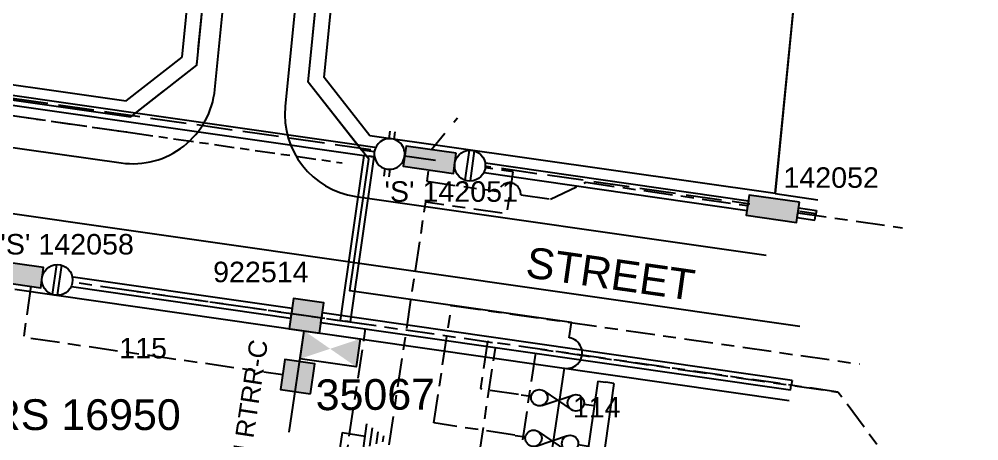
# Model space of a CAD drawing. Header units: metres. Extents: x 301814 to 301983, y 6283017 to 6283340.
# Drawn here: x 301862.5 to 301956.1, y 6283082.9 to 6283124 of the extents above; entities that cross this region are included whole.
import ezdxf
from ezdxf.enums import TextEntityAlignment as Align

# ---------------------------------------------------------------- set-up
doc = ezdxf.new("R2010")
doc.units = ezdxf.units.M
doc.header["$LTSCALE"] = 0.7
for name, pattern in [('Cable Exist UG', [8.2, 4, -1.2, 1.8, -1.2]), ('CENTERX2', [101.6, 63.5, -12.7, 12.7, -12.7]), ('Dash', [5, 3, -2]), ('IE Trench LV', [6.5, 5, -1.5])]:
    doc.linetypes.add(name, pattern=pattern)
doc.layers.get('0').update_dxf_attribs({"color": 6})
for name, color, linetype in [('_User Miscellaneous1', 3, 'Continuous'), ('_User Miscellaneous6', 7, 'Continuous'), ('_User Miscellaneous7', 150, 'Continuous'), ('_User Miscellaneous8', 7, 'Continuous'), ('_User_HV_Exist', 7, 'Continuous'), ('_User_LV_Exist', 7, 'Continuous'), ('Cadastre Developer_SP_EXT', 4, 'Continuous'), ('Cadastre Developer_SP_NEW', 4, 'Continuous'), ('Cadastre Land Parcels_SP_EXT', 4, 'Continuous'), ('Cadastre Roads_SP_EXT', 4, 'Continuous'), ('Cadastre Roads_SP_NEW', 8, 'Continuous'), ('Equip_HV_EXT', 1, 'Continuous'), ('Equip_LV_EXT', 5, 'Continuous'), ('Equip_LV_MOD', 5, 'Continuous'), ('Mains_HV_NEW_U72', 2, 'Continuous'), ('Mains_LV_NEW_T84', 2, 'Continuous'), ('Services_SP_NEW_UG', 2, 'Continuous'), ('Sub_SP_EXT', 7, 'Continuous'), ('SupportsUG_SP_LV_EXT', 7, 'Continuous'), ('SupportsUG_SP_LV_SL_EXT', 7, 'Continuous'), ('Trench_SP_NEW', 2, 'Continuous'), ('UG_Details_SP_MISC', 7, 'Continuous')]:
    doc.layers.add(name, color=color, linetype=linetype)
doc.styles.add('ARIAL', font='arial.ttf', dxfattribs={"height": 2})
doc.styles.add('COLUMN_LABEL', font='arial.ttf')
doc.styles.add('POLE_LABEL', font='arial.ttf')
doc.styles.get("Standard").update_dxf_attribs({"font": 'arial.ttf'})
doc.styles.add('style1', font='iso3098b.shx')
doc.styles.add('SWITCH_LABEL', font='arial.ttf', dxfattribs={"height": 2.5})
doc.linetypes.add('Cable New UG', pattern='A,8,-1,["x",style1,S=3.5,R=0,X=0.35,Y=-1],-3.5', length=12.5)
doc.linetypes.add('IE Trench HV', pattern='A,8,-2,["/",style1,S=2.5,R=0,X=0.1,Y=-1],-4.5', length=14.5)

# ---------------------------------------------------------------- blocks, each defined once
blk = doc.blocks.new('SWG_SIE_ES_NEW')
for p, q in [((-6.103, 0.747), (-1.804, 1.966)), ((2.223, -2.29), (4.623, -2.285)), ((2.524, -2.89), (4.324, -2.886)), ((2.826, -3.489), (4.026, -3.486)), ((3.127, -4.088), (3.727, -4.087))]:
    blk.add_line(p, q)
at = {"const_width": 0.8, "flags": 128}
blk.add_lwpolyline([(-9.091, -0.021, 1), (-8.291, -0.021, 1)], format="xyb", close=True, dxfattribs=at)
for points in [[(-5.789, -0.821, -1), (-5.793, 0.779, -1)], [(-1.789, -0.813, -1), (-1.793, 0.787, -1)]]:
    blk.add_lwpolyline(points, format="xyb", close=True)
for points in [[(-6.591, -0.023), (-7.891, -0.023)], [(3.423, -0.012), (-0.991, -0.012)], [(3.423, -0.012), (3.423, -2.288)]]:
    blk.add_lwpolyline(points)
at = {"flags": 1}
blk.add_attdef('Z', (0, 0), '', height=0.2, dxfattribs=at)
at = {"style": 'SWITCH_LABEL', "flags": 9}
blk.add_attdef('STREET_CODE', text='', height=0.2, dxfattribs=at).set_placement((0, -0.2), align=Align.MIDDLE_LEFT)
at = {"flags": 9}
for tag, p in [('ORIENTATION', (0, -0.4)), ('SUBURB', (0, -1)), ('USAGE', (0, -0.8)), ('PARENT', (0, -0.6)), ('STREETNAME', (0, -1.2)), ('LOCATION', (0, -1.4)), ('NOTES', (0, -1.6))]:
    blk.add_attdef(tag, text='', height=0.2, dxfattribs=at).set_placement(p, align=Align.MIDDLE_LEFT)
at = {"style": 'ARIAL', "flags": 8}
blk.add_attdef('ASSET_NUM', text='', height=2, dxfattribs=at).set_placement((-1.812, -3.151), align=Align.MIDDLE_CENTER)
blk = doc.blocks.new('PILLAR_EXT')
blk.add_hatch(color=256).paths.add_polyline_path([(-2.475, 2.49), (-2.475, 0.51), (2.475, 0.51), (2.475, 2.49)])
blk.add_lwpolyline([(-2.475, 0.51), (2.475, 0.51), (2.475, 2.49), (-2.475, 2.49)], close=True)
for tag, p, flags in [('OWNED_BY', (0, 1.3), 9), ('STATE', (0, 1.1), 9), ('SUPPORT_TYPE', (0, 0.9), 9), ('USAGE', (0, 0.7), 9), ('LEGEND', (0, 0.5), 9), ('LOCATION', (0, 0.3), 9), ('NOTES', (0, 0.1), 9), ('PARENT', (0, -0.1), 9), ('STREETNAME', (0, -0.3), 9), ('SUBURB', (0, -0.5), 1)]:
    blk.add_attdef(tag, p, '', height=0.2, dxfattribs=dict(flags=flags))
at = {"layer": '_User Miscellaneous6', "style": 'ARIAL', "flags": 8}
blk.add_attdef('ASSET_NUM', text='', height=2, dxfattribs=at).set_placement((1.5, 7.5), align=Align.TOP_LEFT)
blk = doc.blocks.new('LV_UG_DFUSE_CLOSED_EXT')
for points in [[(1, 0), (0, 0)], [(5.04, 0.726), (2.156, -0.717)], [(5.049, -0.707), (2.156, 0.717)], [(6.2, 0.013), (7.2, 0.013)]]:
    blk.add_lwpolyline(points)
for centre in [(1.8, 0), (5.4, 0.011)]:
    blk.add_circle(centre, 0.8)
at = {"flags": 9}
for tag, p in [('ACTUAL_STATUS', (0, 0)), ('OPERATING_VOLTAGE', (0, -0.6)), ('ORIENTATION', (0, -0.8)), ('STATE', (0, -1)), ('CONSTRUCTED_VOLTAGE', (0, -0.2)), ('NO_PHASES', (0, -0.4)), ('SWITCH_TYPE', (0, -1.2)), ('USAGE', (0, -1.4)), ('NOTES', (0, -1.6))]:
    blk.add_attdef(tag, text='', height=0.2, dxfattribs=at).set_placement(p, align=Align.MIDDLE_LEFT)
at = {"flags": 1}
blk.add_attdef('Z', (0, 0), '', height=0.2, dxfattribs=at)
blk = doc.blocks.new('*U39')
blk.add_lwpolyline([(0, 1.375), (5.5, 1.375), (5.5, -1.375), (-0.02, -1.375)], close=True)
blk.add_solid([(-0.02, -1.375), (0, 1.375), (5.5, 1.375), (5.5, -1.375)])
for tag, height, flags, p in [('ASSET_NUM', 3, 8, (5.84, 2.545)), ('STREET_CODE', 0.2, 9, (5.34, 0.545)), ('OPERATING_VOLTAGE', 0.2, 9, (5.34, -0.055)), ('CONSTRUCTED_VOLTAGE', 0.2, 9, (5.34, 0.345)), ('NO_PHASES', 0.2, 9, (5.34, 0.145)), ('ORIENTATION', 0.2, 9, (5.34, -0.255)), ('OWNED_BY', 0.2, 9, (5.34, -0.455)), ('OPERATED_BY', 0.2, 9, (5.34, -0.655)), ('MAINTAINED_BY', 0.2, 9, (5.34, -0.855)), ('SECONDARY_VOLTAGE', 0.2, 9, (5.34, -1.055)), ('STATE', 0.2, 9, (5.34, -1.255)), ('SUBSTATION_TYPE', 0.2, 9, (5.34, -1.655)), ('USAGE', 0.2, 9, (5.34, -1.855)), ('PARENT', 0.2, 9, (5.34, -1.455)), ('STREETNAME', 0.2, 9, (5.34, -2.455)), ('SUBURB', 0.2, 9, (5.34, -2.655)), ('LEGEND', 0.2, 9, (5.34, -2.055)), ('LOCATION', 0.2, 9, (5.34, -2.255)), ('NOTES', 0.2, 9, (5.34, -2.855)), ('Z', 0.2, 1, (5.34, -3.055))]:
    blk.add_attdef(tag, text='', height=height, dxfattribs=dict(flags=flags)).set_placement(p, align=Align.MIDDLE_LEFT)
blk = doc.blocks.new('COLUMN_EXT')
at = {"layer": '_User Miscellaneous7'}
blk.add_hatch(color=256, dxfattribs=at).paths.add_polyline_path([(-7.485, 1.485), (-7.485, -1.485), (-4.515, -1.485), (-4.515, 1.485)])
at = {"layer": '_User Miscellaneous8'}
blk.add_hatch(color=256, dxfattribs=at).paths.add_polyline_path([(-1.485, 1.485), (-1.485, -1.485), (1.485, -1.485), (1.485, 1.485)])
at = {"layer": '_User Miscellaneous7'}
blk.add_lwpolyline([(-7.485, -1.485), (-4.515, -1.485), (-4.515, 1.485), (-7.485, 1.485)], close=True, dxfattribs=at)
at = {"layer": '_User Miscellaneous8'}
blk.add_lwpolyline([(-1.485, -1.485), (1.485, -1.485), (1.485, 1.485), (-1.485, 1.485)], close=True, dxfattribs=at)
at = {"flags": 9}
for tag, style, p in [('STRUCTURE_PLANT_NUMBER', 'POLE_LABEL', (1.813, 0.031)), ('STREET_CODE', 'COLUMN_LABEL', (1.813, -0.2))]:
    blk.add_attdef(tag, text='', height=0.2, dxfattribs=dict(at, style=style)).set_placement(p, align=Align.MIDDLE_LEFT)
for tag, p in [('OWNED_BY', (1.813, -0.6)), ('STATE', (1.813, -0.8)), ('COLUMN_TYPE', (1.813, -0.4)), ('USAGE', (1.813, -1)), ('STREETNAME', (1.813, -1.6)), ('SUBURB', (1.813, -1.8)), ('LEGEND', (1.813, -1.2)), ('LOCATION', (1.813, -1.4)), ('NOTES', (1.813, -2))]:
    blk.add_attdef(tag, text='', height=0.2, dxfattribs=at).set_placement(p, align=Align.MIDDLE_LEFT)
at = {"flags": 1}
blk.add_attdef('Z', (1.813, -2.351), '', height=0.2, dxfattribs=at)
at = {"layer": '_User Miscellaneous6', "style": 'ARIAL', "flags": 8}
blk.add_attdef('ASSET_NUM', text='', height=2, dxfattribs=at).set_placement((2, 2), align=Align.MIDDLE_LEFT)
blk = doc.blocks.new('*U5508')
blk.add_hatch(color=256).paths.add_polyline_path([(2.477, -2.488), (2.475, -0.508), (-2.475, -0.512), (-2.473, -2.492)])
blk.add_lwpolyline([(2.475, -0.508), (-2.475, -0.512), (-2.473, -2.492), (2.477, -2.488)], close=True)
for tag, p, flags in [('OWNED_BY', (0, 1.3), 9), ('STATE', (0, 1.1), 9), ('SUPPORT_TYPE', (0, 0.9), 9), ('USAGE', (0, 0.7), 9), ('LEGEND', (0, 0.5), 9), ('LOCATION', (0, 0.3), 9), ('NOTES', (0, 0.1), 9), ('PARENT', (0, -0.1), 9), ('STREETNAME', (0, -0.3), 9), ('SUBURB', (0, -0.5), 1)]:
    blk.add_attdef(tag, p, '', height=0.2, dxfattribs=dict(flags=flags))
at = {"layer": '_User Miscellaneous6', "style": 'ARIAL', "flags": 8}
blk.add_attdef('ASSET_NUM', text='', height=2, dxfattribs=at).set_placement((1.5, 7.5), align=Align.TOP_LEFT)
blk = doc.blocks.new('LV_UG_LINKS_OPEN_EXT')
for p, q in [((-0.249, 1.473), (-0.249, 2.22)), ((0.249, 1.473), (0.249, 2.22)), ((-0.249, -1.473), (-0.249, -2.22)), ((0.249, -1.473), (0.249, -2.22))]:
    blk.add_line(p, q)
at = {"flags": 9}
for tag, p in [('ACTUAL_STATUS', (0, 0)), ('OPERATING_VOLTAGE', (0, -0.6)), ('ORIENTATION', (0, -0.8)), ('STATE', (0, -1)), ('CONSTRUCTED_VOLTAGE', (0, -0.2)), ('NO_PHASES', (0, -0.4)), ('SWITCH_TYPE', (0, -1.2)), ('USAGE', (0, -1.4)), ('NOTES', (0, -1.6))]:
    blk.add_attdef(tag, text='', height=0.2, dxfattribs=at).set_placement(p, align=Align.MIDDLE_LEFT)
at = {"flags": 1}
blk.add_attdef('Z', (0, 0), '', height=0.2, dxfattribs=at)
blk.add_wipeout([(-0.249, 1.473), (-0.432, 1.43), (-0.608, 1.365), (-0.774, 1.278), (-0.928, 1.171), (-1.067, 1.045), (-1.19, 0.903), (-1.294, 0.747), (-1.377, 0.579), (-1.439, 0.402), (-1.478, 0.218), (-1.494, 0.031), (-1.486, -0.156), (-1.455, -0.341), (-1.4, -0.521), (-1.324, -0.692), (-1.227, -0.853), (-1.11, -1), (-0.976, -1.131), (-0.827, -1.244), (-0.664, -1.338), (-0.491, -1.411), (-0.311, -1.461), (-0.125, -1.489), (0.062, -1.493), (0.249, -1.473), (0.432, -1.43), (0.608, -1.365), (0.774, -1.278), (0.928, -1.171), (1.067, -1.045), (1.19, -0.903), (1.294, -0.747), (1.377, -0.579), (1.439, -0.402), (1.478, -0.218), (1.494, -0.031), (1.486, 0.156), (1.455, 0.341), (1.4, 0.521), (1.324, 0.692), (1.227, 0.853), (1.11, 1), (0.976, 1.131), (0.827, 1.244), (0.664, 1.338), (0.491, 1.411), (0.311, 1.461), (0.125, 1.489), (-0.062, 1.493)])
blk.add_lwpolyline([(0, -1.494, 1), (0, 1.494, 1)], format="xyb", close=True)
blk = doc.blocks.new('LV_UG_LINKS_CLOSED_EXT')
blk.add_wipeout([(-1.056, 1.057), (-1.18, 0.916), (-1.286, 0.761), (-1.371, 0.594), (-1.435, 0.417), (-1.476, 0.234), (-1.493, 0.047), (-1.487, -0.14), (-1.458, -0.326), (-1.406, -0.506), (-1.331, -0.678), (-1.236, -0.839), (-1.121, -0.988), (-0.988, -1.12), (-0.84, -1.235), (-0.679, -1.331), (-0.506, -1.406), (-0.326, -1.458), (-0.141, -1.487), (0.047, -1.493), (0.233, -1.476), (0.416, -1.435), (0.593, -1.371), (0.76, -1.286), (0.915, -1.181), (1.056, -1.057), (1.18, -0.916), (1.286, -0.761), (1.371, -0.594), (1.435, -0.417), (1.476, -0.234), (1.493, -0.047), (1.487, 0.14), (1.458, 0.326), (1.406, 0.506), (1.331, 0.678), (1.236, 0.839), (1.121, 0.988), (0.988, 1.12), (0.84, 1.235), (0.679, 1.331), (0.506, 1.406), (0.326, 1.458), (0.141, 1.487), (-0.047, 1.493), (-0.233, 1.476), (-0.416, 1.435), (-0.593, 1.371), (-0.76, 1.286), (-0.915, 1.181)])
for p, q in [((-0.25, -1.479), (-0.25, 1.479)), ((0.25, -1.479), (0.25, 1.479))]:
    blk.add_line(p, q)
blk.add_circle((0, 0), 1.5)
at = {"flags": 9}
for tag, p in [('ACTUAL_STATUS', (0, 0)), ('OPERATING_VOLTAGE', (0, -0.6)), ('ORIENTATION', (0, -0.8)), ('STATE', (0, -1)), ('CONSTRUCTED_VOLTAGE', (0, -0.2)), ('NO_PHASES', (0, -0.4)), ('SWITCH_TYPE', (0, -1.2)), ('USAGE', (0, -1.4)), ('NOTES', (0, -1.6))]:
    blk.add_attdef(tag, text='', height=0.2, dxfattribs=at).set_placement(p, align=Align.MIDDLE_LEFT)
at = {"flags": 1}
blk.add_attdef('Z', (0, 0), '', height=0.2, dxfattribs=at)
blk = doc.blocks.new('*U5533')
for p, q in [((-1.6, 52.098), (-1.6, 54.498)), ((-1.6, 54.498), (-0.8, 54.498)), ((0, 54.498), (-0.8, 54.498)), ((0, 52.098), (0, 54.498)), ((-1.6, 13.4), (-1.6, 52.098)), ((-1.6, 52.098), (-0.8, 52.098)), ((0, 52.098), (-0.8, 52.098)), ((0, 13.4), (0, 52.098)), ((-1.6, 2.4), (-1.6, 13.4)), ((-1.6, 13.4), (-0.8, 13.4)), ((0, 13.4), (-0.8, 13.4)), ((0, 2.4), (0, 13.4)), ((-1.6, 0), (-1.6, 2.4)), ((-1.6, 2.4), (-0.8, 2.4)), ((0, 2.4), (-0.8, 2.4)), ((0, 0), (0, 2.4)), ((-1.6, 0), (-0.8, 0)), ((0, 0), (-0.8, 0))]:
    blk.add_line(p, q)
at = {"style": 'ARIAL'}
blk.add_attdef('SWG_TYPE', text='', height=1.8, rotation=90, dxfattribs=at).set_placement((-0.8, 55.48), align=Align.MIDDLE_LEFT)
blk.add_attdef('SUB_TYPE', text='', height=1.8, rotation=90, dxfattribs=at).set_placement((-0.8, -0.757), align=Align.MIDDLE_RIGHT)

msp = doc.modelspace()

# ---------------------------------------------------------------- linework, layer by layer
at = {"layer": '_User_HV_Exist', "linetype": 'Cable Exist UG', "flags": 128}
for points in [[(301871.827, 6283097.778), (301890.266, 6283095.132), (301909.014, 6283092.442), (301905.598, 6283069.792), (301893.732, 6283071.582)], [(301891.35, 6283055.79), (301907.171, 6283053.403), (301912.985, 6283091.872), (301942.438, 6283087.646), (301948.194, 6283079.849), (301946.542, 6283069.392)]]:
    msp.add_lwpolyline(points, dxfattribs=at)
at = {"layer": '_User_LV_Exist', "color": 8, "linetype": 'Cable Exist UG', "ltscale": 0.7, "flags": 128}
msp.add_lwpolyline([(301857.678, 6283115.2), (301894.023, 6283109.999)], dxfattribs=at)
at = {"layer": '_User_LV_Exist', "linetype": 'Cable Exist UG', "flags": 128}
for points in [[(301909.688, 6283075.533), (301897.823, 6283077.323), (301902.177, 6283106.193), (301910.096, 6283105.056), (301910.709, 6283109.12), (301905.014, 6283109.939)], [(301938.495, 6283105.125), (301948.707, 6283103.656)], [(301864.739, 6283098.795), (301887.853, 6283095.478), (301896.336, 6283094.261), (301893.269, 6283073.951), (301909.09, 6283071.565)], [(301863.633, 6283097.953), (301862.922, 6283092.994), (301888.214, 6283089.364)], [(301942.438, 6283087.646), (301912.35, 6283091.963), (301908.2, 6283092.559), (301907.521, 6283087.98), (301911.476, 6283087.384)]]:
    msp.add_lwpolyline(points, dxfattribs=at)
at = {"layer": '_User_LV_Exist', "linetype": 'Cable Exist UG'}
msp.add_lwpolyline([(301902.42, 6283109.189), (301902.278, 6283108.199), (301909.262, 6283107.196, -0.908293), (301911.444, 6283106.883), (301914.354, 6283106.466), (301917.791, 6283108.102), (301933.596, 6283105.829)], format="xyb", dxfattribs=at)
msp.add_lwpolyline([(301910.88, 6283083.434), (301902.97, 6283084.627), (301904.699, 6283096.092), (301944.512, 6283090.379)], dxfattribs=at)
at = {"layer": 'Cadastre Developer_SP_EXT'}
for p, q in [((301862.076, 6283097.661), (301890.323, 6283093.608)), ((301888.832, 6283083.72), (301890.323, 6283093.608)), ((301890.323, 6283093.608), (301937.638, 6283086.819))]:
    msp.add_line(p, q, dxfattribs=at)
at = {"layer": 'Cadastre Developer_SP_NEW', "flags": 128}
for points in [[(301878.395, 6283120.309), (301897.768, 6283315.387)], [(301892.267, 6283118.328), (301911.644, 6283313.451)], [(301936.263, 6283107.001), (301956.15, 6283307.253)], [(301834.601, 6283121.515), (301872.951, 6283116.04)], [(301872.951, 6283116.04), (301878.395, 6283120.309)], [(301896.723, 6283112.646), (301892.267, 6283118.328)], [(301936.263, 6283107.001), (301896.723, 6283112.646)]]:
    msp.add_lwpolyline(points, dxfattribs=at)
at = {"layer": 'Cadastre Land Parcels_SP_EXT', "linetype": 'Continuous'}
for p, q in [((301956.15, 6283307.253), (301936.263, 6283107.001)), ((301936.263, 6283107.001), (301940.446, 6283106.394))]:
    msp.add_line(p, q, dxfattribs=at)
at = {"layer": 'Cadastre Roads_SP_NEW'}
for p, q in [((301881.6, 6283117.166), (301898.364, 6283285.977)), ((301905.33, 6283285.285), (301888.468, 6283115.489)), ((301816.435, 6283117.989), (301872.452, 6283109.992)), ((301895.341, 6283106.725), (301935.406, 6283101.005))]:
    msp.add_line(p, q, dxfattribs=at)
at = {"layer": 'Cadastre Roads_SP_NEW', "elevation": 24.172, "flags": 128}
msp.add_lwpolyline([(301815.19, 6283111.707), (301938.679, 6283094.078)], dxfattribs=at)
at = {"layer": 'Cadastre Roads_SP_NEW'}
for centre, start, end in [((301873.589, 6283117.961), 261.87545, 354.3287), ((301896.478, 6283114.694), 174.3287, 261.87545)]:
    msp.add_arc(centre, 8.05, start, end, dxfattribs=at)
at = {"layer": 'Equip_LV_MOD'}
for p, q in [((301918.957, 6283088.707), (301916.003, 6283068.118)), ((301920.541, 6283088.48), (301917.587, 6283067.891)), ((301918.957, 6283088.707), (301919.749, 6283088.594)), ((301920.541, 6283088.48), (301919.749, 6283088.594))]:
    msp.add_line(p, q, dxfattribs=at)
at = {"layer": 'Mains_HV_NEW_U72', "color": 2, "linetype": 'Cable New UG', "flags": 128}
for points in [[(301916.167, 6283092.931), (301916.391, 6283094.414), (301894.769, 6283097.516), (301896.612, 6283110.356), (301890.715, 6283117.877), (301893.057, 6283141.458)], [(301886.147, 6283021.297), (301904.935, 6283018.463), (301915.72, 6283089.964)]]:
    msp.add_lwpolyline(points, dxfattribs=at)
at = {"layer": 'Mains_HV_NEW_U72', "color": 2, "linetype": 'Cable New UG'}
msp.add_arc((301915.944, 6283091.448), 1.5, 261.42206, 81.83558, dxfattribs=at)
at = {"layer": 'Mains_LV_NEW_T84', "color": 2, "linetype": 'Cable New UG', "flags": 128}
for points in [[(301897.158, 6283111.066), (301895.916, 6283111.244), (301890.715, 6283117.877), (301894.152, 6283152.492), (301906.855, 6283151.23), (301904.503, 6283127.547), (301927.689, 6283125.244), (301928.916, 6283137.602), (301922.946, 6283138.195)], [(301857.89, 6283116.685), (301873.378, 6283114.469), (301879.824, 6283119.523), (301882.643, 6283147.911)], [(301900.115, 6283110.643), (301900.113, 6283110.643)]]:
    msp.add_lwpolyline(points, dxfattribs=at)
at = {"layer": 'Trench_SP_NEW', "linetype": 'IE Trench LV', "flags": 128}
for points in [[(301873.876, 6283114.859), (301879.824, 6283119.523), (301882.643, 6283147.911)], [(301816.774, 6283122.747), (301900.111, 6283110.822)], [(301873.59, 6283112.88), (301858.213, 6283115.103)], [(301903.115, 6283110.218), (301897.981, 6283110.951)], [(301905.061, 6283110.113), (301933.8, 6283106.001)], [(301938.699, 6283105.296), (301940.256, 6283105.072)]]:
    msp.add_lwpolyline(points, dxfattribs=at)
at = {"layer": 'Trench_SP_NEW', "linetype": 'IE Trench HV', "flags": 128}
msp.add_lwpolyline([(301895.16, 6283112.208), (301890.715, 6283117.877), (301893.41, 6283145.018)], dxfattribs=at)
at = {"layer": 'UG_Details_SP_MISC'}
for p, q in [((301816.817, 6283123.046), (301900.182, 6283111.118)), ((301816.681, 6283122.096), (301900.046, 6283110.168)), ((301893.867, 6283094.612), (301896.179, 6283110.721)), ((301894.818, 6283094.476), (301897.13, 6283110.585)), ((301896.179, 6283110.721), (301896.654, 6283110.653)), ((301897.13, 6283110.585), (301896.654, 6283110.653)), ((301900.046, 6283110.168), (301900.114, 6283110.643)), ((301900.182, 6283111.118), (301900.114, 6283110.643)), ((301905.082, 6283110.414), (301905.014, 6283109.939)), ((301905.082, 6283110.414), (301933.664, 6283106.304)), ((301904.945, 6283109.464), (301905.014, 6283109.939)), ((301904.945, 6283109.464), (301933.527, 6283105.354)), ((301933.527, 6283105.354), (301933.596, 6283105.829)), ((301933.664, 6283106.304), (301933.596, 6283105.829)), ((301938.427, 6283104.65), (301938.495, 6283105.125)), ((301938.563, 6283105.6), (301938.495, 6283105.125)), ((301938.563, 6283105.6), (301940.297, 6283105.351)), ((301940.16, 6283104.4), (301940.228, 6283104.875)), ((301940.297, 6283105.351), (301940.228, 6283104.875)), ((301938.427, 6283104.65), (301940.16, 6283104.4)), ((301864.807, 6283099.27), (301864.739, 6283098.795)), ((301889.135, 6283095.779), (301864.807, 6283099.27)), ((301864.671, 6283098.319), (301864.739, 6283098.795)), ((301888.998, 6283094.829), (301864.671, 6283098.319)), ((301889.135, 6283095.779), (301889.067, 6283095.304)), ((301892.075, 6283095.358), (301892.007, 6283094.882)), ((301937.919, 6283088.779), (301892.075, 6283095.358)), ((301888.998, 6283094.829), (301889.067, 6283095.304)), ((301891.938, 6283094.407), (301892.007, 6283094.882)), ((301937.782, 6283087.829), (301891.938, 6283094.407)), ((301893.867, 6283094.612), (301894.342, 6283094.544)), ((301894.818, 6283094.476), (301894.342, 6283094.544)), ((301937.919, 6283088.779), (301937.851, 6283088.304)), ((301937.782, 6283087.829), (301937.851, 6283088.304))]:
    msp.add_line(p, q, dxfattribs=at)

# ---------------------------------------------------------------- block references
at = {"layer": 'Equip_HV_EXT', "rotation": 351.4220593894492}
msp.add_blockref('*U5533', (301875.936, 6283021.316), dxfattribs=at).add_auto_attribs({'SUB_TYPE': 'PS', 'SWG_TYPE': '8DJH RTRR-C'})
at = {"layer": 'Equip_HV_EXT', "linetype": 'CENTERX2'}
ref = msp.add_blockref('SWG_SIE_ES_NEW', (301893.489, 6283080.307), dxfattribs=dict(at, rotation=81.42205938724693))
ref.add_attrib('ASSET_NUM', 'D0752', dxfattribs={"layer": '0', "height": 2, "style": 'ARIAL'}).set_placement((301903.948, 6283076.52), align=Align.MIDDLE_RIGHT)
at = {"layer": 'Equip_LV_EXT', "rotation": 171.8350294854716}
for p in [(301918.607, 6283086.333), (301918.039, 6283082.373)]:
    msp.add_blockref('LV_UG_DFUSE_CLOSED_EXT', p, dxfattribs=at)
at = {"layer": 'Sub_SP_EXT'}
ref = msp.add_blockref('*U39', (301890.128, 6283092.247), dxfattribs=dict(at, rotation=351.8396580960834))
ref.add_attrib('ASSET_NUM_001', '35067', (301891.44, 6283085.868), dxfattribs={"layer": '0', "height": 3, "rotation": 0.37662})
at = {"layer": 'SupportsUG_SP_LV_EXT'}
ref = msp.add_blockref('PILLAR_EXT', (301902.778, 6283111.782), dxfattribs=dict(at, rotation=171.8350294871729))
ref.add_attrib('ASSET_NUM_001', "'S' 142051", (301898.148, 6283106.2), dxfattribs={"layer": '_User Miscellaneous6', "height": 2, "style": 'ARIAL'})
ref = msp.add_blockref('*U5508', (301936.263, 6283107.001), dxfattribs=dict(at, rotation=351.8378348346199))
ref.add_attrib('ASSET_NUM_001', '142052', (301937.079, 6283107.561), dxfattribs={"layer": '_User Miscellaneous6', "height": 2, "style": 'ARIAL'})
ref = msp.add_blockref('PILLAR_EXT', (301862.076, 6283097.661), dxfattribs=dict(at, rotation=351.8378348346199))
ref.add_attrib('ASSET_NUM_001', "'S' 142058", (301860.663, 6283101.057), dxfattribs={"layer": '_User Miscellaneous6', "height": 2, "style": 'ARIAL'})
at = {"layer": 'SupportsUG_SP_LV_SL_EXT'}
ref = msp.add_blockref('COLUMN_EXT', (301890.534, 6283095.078), dxfattribs=dict(at, rotation=81.83427437935593))
ref.add_attrib('ASSET_NUM_001', '922514', (301881.425, 6283098.354), dxfattribs={"layer": '_User Miscellaneous6', "height": 2, "style": 'ARIAL'})

# ---------------------------------------------------------------- texts
at = {"layer": '_User Miscellaneous1', "color": 2, "style": 'ARIAL'}
msp.add_text('URS 16950', height=3, dxfattribs=at).set_placement((301867.433, 6283083.938), align=Align.CENTER)
at = {"layer": 'Cadastre Developer_SP_EXT', "char_height": 2, "attachment_point": 5, "style": 'ARIAL'}
for s, insert in [('115', (301874.594, 6283091.912)), ('114', (301918.853, 6283086.166))]:
    msp.add_mtext_dynamic_manual_height_columns(s, width=7.74638, gutter_width=12.5, heights=[0], dxfattribs=dict(at, insert=insert))
at = {"layer": 'Cadastre Roads_SP_EXT', "color": 3, "style": 'ARIAL'}
msp.add_text('STREET', height=3, rotation=351.93581, dxfattribs=at).set_placement((301911.812, 6283098.864))

# ---------------------------------------------------------------- next in the draw order: block references
at = {"layer": 'Equip_LV_EXT'}
for name, p, rotation in [('LV_UG_LINKS_OPEN_EXT', (301898.636, 6283110.86), 172.0148572085841), ('LV_UG_LINKS_CLOSED_EXT', (301906.49, 6283109.726), 351.8693496803095), ('LV_UG_LINKS_CLOSED_EXT', (301866.214, 6283098.575), 351.8693496803095)]:
    msp.add_blockref(name, p, dxfattribs=dict(at, rotation=rotation))

# ---------------------------------------------------------------- next in the draw order: linework, layer by layer
at = {"layer": 'Services_SP_NEW_UG', "color": 2, "linetype": 'Dash', "flags": 128}
msp.add_lwpolyline([(301902.705, 6283111.277), (301905.268, 6283114.391)], dxfattribs=at)

doc.saveas('drawing.dxf')
